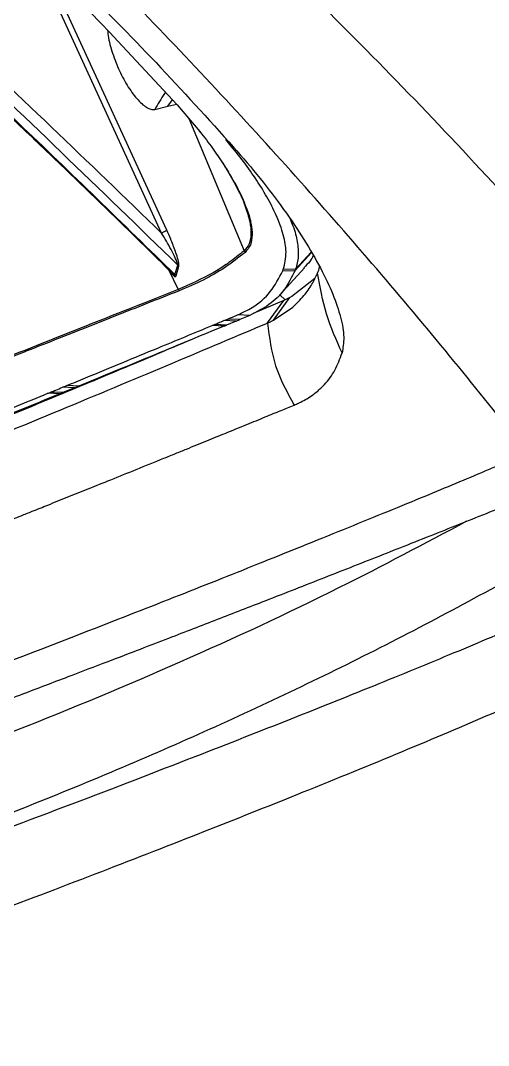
# Model space of a CAD drawing. Extents: x 400 to 501, y 484 to 634.
# Drawn here: x 487.591 to 489.598, y 575.979 to 580.376 of the extents above; entities that cross this region are included whole.
import ezdxf

# ---------------------------------------------------------------- set-up
doc = ezdxf.new("R2010")
doc.units = 0
doc.header["$MEASUREMENT"] = 0
doc.layers.add('DIM', color=3, linetype='Continuous')
doc.layers.add('GEOMETRY', color=3, linetype='Continuous', lineweight=25)

# ---------------------------------------------------------------- blocks, each defined once
blk = doc.blocks.new('2026 GRANDEE')
at = {"layer": 'GEOMETRY', "ltscale": 16}
for p, q in [((37.7711, -17.3761), (37.2291, -16.1929)), ((37.7933, -17.3641), (37.2777, -16.2406)), ((37.565, -16.5325), (37.8383, -16.8264)), ((37.7416, -16.8455), (37.7972, -16.8321)), ((37.7972, -16.8321), (37.8174, -16.804)), ((37.7972, -16.8321), (37.8358, -16.8238)), ((37.8383, -16.8264), (37.9354, -16.941)), ((37.8882, -16.8853), (38.1249, -17.4521)), ((38.3436, -17.5367), (38.4138, -17.4598)), ((38.4126, -17.4577), (38.3459, -17.5307)), ((37.8001, -17.5327), (37.8426, -17.6177)), ((37.8283, -17.5545), (37.8401, -17.5132)), ((37.8331, -17.5598), (37.845, -17.5185)), ((38.2765, -17.6427), (38.3832, -17.5259)), ((38.2907, -17.5379), (38.293, -17.5321)), ((38.2907, -17.5379), (38.3436, -17.5367)), ((38.3459, -17.5307), (38.293, -17.5321)), ((38.3436, -17.5367), (38.3459, -17.5307)), ((38.4449, -17.5353), (38.4489, -17.5205)), ((38.4282, -17.5711), (38.3299, -17.6485)), ((38.295, -17.6653), (38.1643, -17.7209)), ((38.2259, -17.7617), (38.295, -17.6653)), ((38.2512, -17.7499), (38.3208, -17.653)), ((38.3016, -17.6625), (38.2785, -17.6405)), ((38.3016, -17.6625), (38.295, -17.6653)), ((38.3299, -17.6485), (38.3016, -17.6625)), ((38.2513, -17.75), (38.3335, -17.6941)), ((38.0908, -17.7537), (38.0386, -17.7516)), ((38.0908, -17.7537), (38.0494, -17.7708)), ((38.1066, -17.7471), (38.0545, -17.745)), ((38.0908, -17.7537), (38.1066, -17.7471)), ((38.1489, -17.7295), (38.0968, -17.7275)), ((38.1489, -17.7295), (38.1066, -17.7471)), ((38.0397, -17.7749), (37.9876, -17.7728)), ((38.0494, -17.7708), (37.9973, -17.7687)), ((38.0397, -17.7749), (38.0494, -17.7708)), ((37.3349, -18.0659), (37.2835, -18.0636)), ((37.3479, -18.0605), (37.2965, -18.0582)), ((37.3349, -18.0658), (37.3479, -18.0605)), ((37.3982, -18.0399), (37.3467, -18.0376)), ((37.3982, -18.0399), (37.3479, -18.0605)), ((37.4155, -18.0328), (37.364, -18.0305)), ((37.3982, -18.0399), (37.4155, -18.0328))]:
    blk.add_line(p, q, dxfattribs=at)
for centre, radius, start, end in [((37.9356, -16.9382), 0.00286, 185.0187, 266.2444), ((38.1441, -17.4448), 0.0206, 201.0172, 224.1448), ((37.8281, -17.529), 0.0198, 31.789, 52.7453), ((37.8162, -17.5703), 0.0199, 31.9876, 52.5728), ((37.8619, -17.6097), 0.0209, 202.5324, 222.4016)]:
    blk.add_arc(centre, radius, start, end, dxfattribs=at)
for points, knots in [([(33.1112, -8.6122), (33.301, -8.8166), (33.6802, -9.2249), (34.2607, -9.8374), (34.8462, -10.4484), (35.4368, -11.0578), (36.0312, -11.6653), (36.6288, -12.2707), (37.2294, -12.8738), (37.8326, -13.4744), (38.4383, -14.0724), (39.0461, -14.6672), (39.6559, -15.2581), (40.2672, -15.8439), (40.8801, -16.4248), (41.2887, -16.8043), (41.4933, -16.9943)], [0, 0, 0, 0, 0.071643, 0.14309, 0.214489, 0.285889, 0.357236, 0.428542, 0.499851, 0.571188, 0.642541, 0.713932, 0.785365, 0.856798, 0.928296, 1, 1, 1, 1]), ([(39.7927, -17.8288), (39.5267, -17.5294), (38.9972, -16.9336), (38.1493, -16.0898), (37.2847, -15.2735), (36.3973, -14.4849), (35.4987, -13.7223), (34.5911, -12.9819), (33.6654, -12.2723), (32.7101, -11.589), (32.0461, -11.1694), (31.7122, -10.9583)], [0, 0, 0, 0, 0.113392, 0.225638, 0.337341, 0.448782, 0.560233, 0.669481, 0.778832, 0.888788, 1, 1, 1, 1]), ([(39.3403, -18.3188), (39.2421, -18.1952), (39.0437, -17.9454), (38.7328, -17.5736), (38.408, -17.1999), (38.0687, -16.8252), (37.7247, -16.4607), (37.3161, -16.0443), (36.8313, -15.573), (36.2474, -15.036), (35.7044, -14.5629), (35.2225, -14.1602), (34.82, -13.8352), (34.4245, -13.527), (34.0364, -13.2352), (33.6442, -12.9511), (33.1606, -12.6142), (32.5822, -12.2331), (31.9193, -11.8235), (31.474, -11.572), (31.2546, -11.448)], [0, 0, 0, 0, 0.044709, 0.090349, 0.13691, 0.184379, 0.232745, 0.277954, 0.348418, 0.422679, 0.500679, 0.550525, 0.598903, 0.645795, 0.691185, 0.735062, 0.781563, 0.856423, 0.929252, 1, 1, 1, 1]), ([(35.8449, -15.592), (36.172, -15.8826), (36.8263, -16.4638), (37.4562, -17.072), (37.7711, -17.3761)], [0, 0, 0, 0, 0.49994, 1, 1, 1, 1]), ([(35.7688, -15.6453), (35.831, -15.7), (35.953, -15.8074), (36.1268, -15.9622), (36.2836, -16.1029), (36.4185, -16.225), (36.5318, -16.3282), (36.6271, -16.4156), (36.7243, -16.5051), (36.84, -16.6122), (36.9869, -16.7493), (37.1617, -16.9141), (37.3639, -17.107), (37.5839, -17.3194), (37.7354, -17.4688), (37.8112, -17.5436)], [0, 0, 0, 0, 0.089078, 0.174911, 0.250456, 0.315714, 0.370686, 0.41537, 0.454822, 0.512826, 0.584891, 0.671017, 0.771205, 0.885455, 1, 1, 1, 1]), ([(35.7707, -15.6414), (36.0042, -15.8486), (36.4712, -16.2628), (37.1581, -16.8998), (37.6049, -17.3363), (37.8283, -17.5545)], [0, 0, 0, 0, 0.333307, 0.666645, 1, 1, 1, 1]), ([(37.8401, -17.5132), (37.507, -17.1895), (36.841, -16.542), (36.1469, -15.9253), (35.7999, -15.6169)], [0, 0, 0, 0, 0.500027, 1, 1, 1, 1]), ([(36.8463, -15.8276), (36.933, -15.9085), (37.0995, -16.0636), (37.3391, -16.299), (37.4897, -16.4546), (37.565, -16.5325)], [0, 0, 0, 0, 0.352419, 0.676072, 1, 1, 1, 1]), ([(37.4052, -16.2959), (37.5203, -16.4116), (37.7517, -16.6444), (37.97, -16.8859), (38.0797, -17.0073)], [0, 0, 0, 0, 0.497118, 1, 1, 1, 1]), ([(37.5396, -16.5065), (37.5399, -16.5116), (37.5411, -16.5383), (37.5571, -16.5969), (37.5853, -16.6727), (37.6228, -16.7442), (37.6648, -16.8032), (37.6999, -16.8345), (37.7255, -16.8467), (37.7363, -16.8459), (37.7416, -16.8455)], [0, 0, 0, 0, 0.0356775, 0.1877856, 0.3444509, 0.5056, 0.6694156, 0.8352838, 0.9179012, 1, 1, 1, 1]), ([(37.7876, -16.772), (37.7863, -16.7739), (37.7699, -16.7982), (37.7552, -16.8228), (37.7416, -16.8455)], [0, 0, 0, 0, 0.078756, 1, 1, 1, 1]), ([(37.8383, -16.8264), (37.8378, -16.8265), (37.8369, -16.8265), (37.8366, -16.8259), (37.8369, -16.8252), (37.8369, -16.825)], [0, 0, 0, 0, 0.439918, 0.894784, 1, 1, 1, 1]), ([(37.9354, -16.941), (37.9539, -16.9649), (37.9897, -17.0113), (38.0347, -17.0772), (38.0765, -17.145), (38.1113, -17.2094), (38.127, -17.2495), (38.1339, -17.267)], [0, 0, 0, 0, 0.201107, 0.391589, 0.570256, 0.81209, 1, 1, 1, 1]), ([(38.0504, -16.9809), (38.05, -16.9803), (38.049, -16.9791), (38.0472, -16.9771), (38.046, -16.9757), (38.0452, -16.9748)], [0, 0, 0, 0, 0.280663, 0.561327, 1, 1, 1, 1]), ([(38.293, -17.5321), (38.2991, -17.5086), (38.3096, -17.4679), (38.2961, -17.3862), (38.2676, -17.3063), (38.2249, -17.2225), (38.1754, -17.1427), (38.1171, -17.0612), (38.0727, -17.0076), (38.0504, -16.9809)], [0, 0, 0, 0, 0.218059, 0.37723, 0.536119, 0.657613, 0.779021, 0.889521, 1, 1, 1, 1]), ([(38.0797, -17.0073), (38.1184, -17.052), (38.1956, -17.1414), (38.2968, -17.2754), (38.3842, -17.4051), (38.455, -17.5277), (38.5081, -17.6403), (38.5417, -17.7402), (38.5564, -17.8264), (38.5487, -17.8691), (38.5449, -17.8905)], [0, 0, 0, 0, 0.12428, 0.248247, 0.372115, 0.496165, 0.620695, 0.746003, 0.872376, 1, 1, 1, 1]), ([(38.0089, -17.0406), (38.0244, -17.0638), (38.0591, -17.1158), (38.0987, -17.1897), (38.1237, -17.2409), (38.13, -17.2623), (38.1301, -17.2624)], [0, 0, 0, 0, 0.286552, 0.642169, 0.997986, 1, 1, 1, 1]), ([(38.1301, -17.2624), (38.1372, -17.2843), (38.1517, -17.3282), (38.1561, -17.3811), (38.149, -17.4245), (38.1329, -17.4429), (38.1249, -17.4521)], [0, 0, 0, 0, 0.248735, 0.499062, 0.749504, 1, 1, 1, 1]), ([(38.1339, -17.267), (38.1354, -17.2707), (38.1461, -17.2958), (38.1556, -17.336), (38.1611, -17.3866), (38.1543, -17.43), (38.1379, -17.4491), (38.1293, -17.4591)], [0, 0, 0, 0, 0.037942, 0.261008, 0.491124, 0.734644, 1, 1, 1, 1]), ([(38.3224, -17.3162), (38.3266, -17.3259), (38.3421, -17.3621), (38.3544, -17.4164), (38.36, -17.4802), (38.3507, -17.5134), (38.3459, -17.5307)], [0, 0, 0, 0, 0.100164, 0.374601, 0.673588, 1, 1, 1, 1]), ([(37.7933, -17.3641), (37.7929, -17.3645), (37.792, -17.3653), (37.7892, -17.3672), (37.7848, -17.3697), (37.7794, -17.3725), (37.7748, -17.3746), (37.7724, -17.3756), (37.7711, -17.3761)], [0, 0, 0, 0, 0.136704, 0.266943, 0.500002, 0.733059, 0.863297, 1, 1, 1, 1]), ([(37.8146, -17.414), (37.8131, -17.4099), (37.8068, -17.3929), (37.7991, -17.3765), (37.7933, -17.3641)], [0, 0, 0, 0, 0.242488, 1, 1, 1, 1]), ([(37.8401, -17.5132), (37.8401, -17.5123), (37.84, -17.5105), (37.8388, -17.5058), (37.8355, -17.4964), (37.8266, -17.4759), (37.806, -17.434), (37.7851, -17.3993), (37.7711, -17.3761)], [0, 0, 0, 0, 0.025396, 0.052602, 0.110525, 0.232984, 0.486334, 1, 1, 1, 1]), ([(37.845, -17.5185), (37.8451, -17.5175), (37.8456, -17.5152), (37.8453, -17.5087), (37.8427, -17.4933), (37.8332, -17.4604), (37.8218, -17.432), (37.8146, -17.414)], [0, 0, 0, 0, 0.046416, 0.104213, 0.220002, 0.505197, 1, 1, 1, 1]), ([(38.1249, -17.4521), (38.1036, -17.4695), (38.0787, -17.4899), (38.0337, -17.5208), (37.9675, -17.563), (37.8942, -17.5951), (37.8426, -17.6177)], [0, 0, 0, 0, 0.2686017, 0.3147994, 0.5170908, 1, 1, 1, 1]), ([(38.1293, -17.4591), (38.1009, -17.4816), (38.0464, -17.5246), (37.9516, -17.5791), (37.8815, -17.6089), (37.8465, -17.6238)], [0, 0, 0, 0, 0.352702, 0.676087, 1, 1, 1, 1]), ([(38.4214, -17.473), (38.417, -17.4815), (38.4068, -17.5012), (38.39, -17.5162), (38.3804, -17.5247)], [0, 0, 0, 0, 0.429381, 1, 1, 1, 1]), ([(37.807, -17.5392), (37.8117, -17.546), (37.8179, -17.5552), (37.8239, -17.5599), (37.8255, -17.5611)], [0, 0, 0, 0, 0.736142, 1, 1, 1, 1]), ([(37.8114, -17.5434), (37.8119, -17.544), (37.8156, -17.5486), (37.8194, -17.5518), (37.8226, -17.5545)], [0, 0, 0, 0, 0.129883, 1, 1, 1, 1]), ([(38.0968, -17.7275), (38.1184, -17.7172), (38.1736, -17.6911), (38.2422, -17.6308), (38.2745, -17.569), (38.2907, -17.5379)], [0, 0, 0, 0, 0.242733, 0.619617, 1, 1, 1, 1]), ([(38.3436, -17.5367), (38.3293, -17.5652), (38.3009, -17.6215), (38.2359, -17.686), (38.1777, -17.7151), (38.1489, -17.7296)], [0, 0, 0, 0, 0.341507, 0.674545, 1, 1, 1, 1]), ([(38.44, -17.548), (38.4409, -17.5457), (38.4427, -17.5415), (38.4442, -17.5372), (38.4449, -17.5353)], [0, 0, 0, 0, 0.560001, 1, 1, 1, 1]), ([(37.8226, -17.5545), (37.8234, -17.555), (37.8248, -17.556), (37.8266, -17.5566), (37.8279, -17.5563), (37.8282, -17.5551), (37.8283, -17.5545)], [0, 0, 0, 0, 0.26891, 0.521985, 0.761428, 1, 1, 1, 1]), ([(37.8255, -17.5611), (37.8263, -17.5616), (37.8282, -17.5627), (37.8305, -17.563), (37.8322, -17.5619), (37.8328, -17.5605), (37.8331, -17.5598)], [0, 0, 0, 0, 0.231938, 0.563575, 0.77914, 1, 1, 1, 1]), ([(38.3335, -17.6941), (38.35, -17.6781), (38.3812, -17.6479), (38.4161, -17.5978), (38.4324, -17.5639), (38.44, -17.548)], [0, 0, 0, 0, 0.375796, 0.709447, 1, 1, 1, 1]), ([(38.5449, -17.8905), (38.5203, -17.8352), (38.4712, -17.7246), (38.4504, -17.6069), (38.44, -17.548)], [0, 0, 0, 0, 0.500008, 1, 1, 1, 1]), ([(37.8426, -17.6177), (37.7278, -17.6633), (37.4982, -17.7545), (37.1142, -17.9072), (36.7051, -18.0692), (36.4085, -18.1837), (36.2601, -18.241)], [0, 0, 0, 0, 0.249996, 0.499995, 0.749996, 1, 1, 1, 1]), ([(37.8465, -17.6238), (37.7546, -17.66), (37.5735, -17.7315), (37.3456, -17.8218), (37.1825, -17.8864), (37.0881, -17.9237), (36.9948, -17.9606), (36.9092, -17.9943), (36.8137, -18.0319), (36.7065, -18.0741), (36.5867, -18.1209), (36.4744, -18.1647), (36.3692, -18.2054), (36.2988, -18.2325), (36.2636, -18.2461)], [0, 0, 0, 0, 0.200875, 0.396231, 0.456503, 0.516239, 0.57544, 0.630724, 0.673355, 0.748347, 0.821887, 0.882771, 0.941398, 1, 1, 1, 1]), ([(41.0638, -17.7032), (40.8376, -17.8655), (40.3854, -18.19), (39.6695, -18.6356), (38.9266, -19.0505), (38.1549, -19.4317), (37.3548, -19.779), (36.5292, -20.0951), (35.9562, -20.277), (35.6697, -20.368)], [0, 0, 0, 0, 0.142857, 0.285714, 0.428571, 0.571429, 0.714286, 0.857143, 1, 1, 1, 1]), ([(33.4068, -19.6797), (33.5284, -19.6336), (33.8934, -19.4952), (34.4747, -19.2733), (35.1363, -19.0181), (35.759, -18.7743), (36.3394, -18.5434), (36.8775, -18.325), (37.3716, -18.121), (37.8266, -17.9305), (38.0923, -17.8182), (38.225, -17.7621)], [0, 0, 0, 0, 0.059169, 0.177623, 0.296079, 0.414529, 0.53298, 0.649693, 0.766504, 0.883304, 1, 1, 1, 1]), ([(37.9973, -17.7687), (38.0031, -17.7663), (38.0169, -17.7606), (38.0306, -17.7549), (38.0386, -17.7516)], [0, 0, 0, 0, 0.414715, 1, 1, 1, 1]), ([(38.0386, -17.7516), (38.0406, -17.7508), (38.0459, -17.7486), (38.0512, -17.7464), (38.0545, -17.745)], [0, 0, 0, 0, 0.379016, 1, 1, 1, 1]), ([(38.0545, -17.745), (38.0601, -17.7427), (38.07, -17.7386), (38.0841, -17.7327), (38.0926, -17.7292), (38.0968, -17.7275)], [0, 0, 0, 0, 0.397879, 0.698939, 1, 1, 1, 1]), ([(38.225, -17.7621), (38.2252, -17.762), (38.2255, -17.7619), (38.2258, -17.7618), (38.2259, -17.7617)], [0, 0, 0, 0, 0.560074, 1, 1, 1, 1]), ([(38.225, -17.7621), (38.2331, -17.8242), (38.2491, -17.9485), (38.3094, -18.0589), (38.3395, -18.114)], [0, 0, 0, 0, 0.500002, 1, 1, 1, 1]), ([(38.2259, -17.7617), (38.2288, -17.7605), (38.2336, -17.7584), (38.2402, -17.7553), (38.2458, -17.7527), (38.2494, -17.7508), (38.2513, -17.7499)], [0, 0, 0, 0, 0.34, 0.56, 0.78, 1, 1, 1, 1]), ([(37.364, -18.0305), (37.3911, -18.0194), (37.5261, -17.9639), (37.739, -17.8759), (37.9108, -17.8046), (37.9876, -17.7728)], [0, 0, 0, 0, 0.121464, 0.607373, 1, 1, 1, 1]), ([(38.0397, -17.7749), (37.9423, -17.8153), (37.7463, -17.8966), (37.5262, -17.9872), (37.4155, -18.0328)], [0, 0, 0, 0, 0.496775, 1, 1, 1, 1]), ([(37.9876, -17.7728), (37.9892, -17.7721), (37.9925, -17.7708), (37.9957, -17.7694), (37.9973, -17.7687)], [0, 0, 0, 0, 0.5, 1, 1, 1, 1]), ([(37.917, -17.8257), (37.867, -17.8468), (37.7226, -17.9079), (37.4598, -18.0181), (37.1264, -18.1565), (36.7621, -18.306), (36.3729, -18.4636), (35.914, -18.6468), (35.3831, -18.8556), (34.7715, -19.0927), (34.1386, -19.3353), (33.6938, -19.504), (33.4732, -19.5877)], [0, 0, 0, 0, 0.046254, 0.13353, 0.223432, 0.315945, 0.410992, 0.504453, 0.630963, 0.756066, 0.879046, 1, 1, 1, 1]), ([(38.3395, -18.114), (38.3427, -18.1127), (38.3524, -18.1086), (38.3709, -18.0999), (38.3947, -18.0869), (38.4178, -18.0717), (38.4377, -18.0563), (38.4543, -18.0415), (38.4823, -18.0129), (38.517, -17.9664), (38.5356, -17.9158), (38.5449, -17.8905)], [0, 0, 0, 0, 0.030926, 0.093595, 0.184896, 0.282111, 0.356171, 0.428758, 0.499868, 0.750107, 1, 1, 1, 1]), ([(36.5604, -18.3565), (36.5914, -18.344), (36.7467, -18.2819), (36.9924, -18.1827), (37.1941, -18.1002), (37.2835, -18.0636)], [0, 0, 0, 0, 0.122208, 0.611082, 1, 1, 1, 1]), ([(37.3349, -18.0659), (37.2207, -18.1126), (36.9902, -18.2068), (36.738, -18.308), (36.6108, -18.359)], [0, 0, 0, 0, 0.495566, 1, 1, 1, 1]), ([(37.2835, -18.0636), (37.2854, -18.0628), (37.2897, -18.061), (37.2941, -18.0592), (37.2965, -18.0582)], [0, 0, 0, 0, 0.4390027, 1, 1, 1, 1]), ([(37.2965, -18.0582), (37.3034, -18.0554), (37.3202, -18.0485), (37.3369, -18.0417), (37.3467, -18.0376)], [0, 0, 0, 0, 0.407461, 1, 1, 1, 1]), ([(37.3467, -18.0376), (37.349, -18.0367), (37.3548, -18.0343), (37.3605, -18.032), (37.364, -18.0305)], [0, 0, 0, 0, 0.390615, 1, 1, 1, 1]), ([(36.1443, -18.9906), (36.2825, -18.9371), (36.5582, -18.8304), (36.8491, -18.7158), (37.038, -18.6408), (37.1136, -18.6107), (37.1727, -18.587), (37.2229, -18.567), (37.2901, -18.5401), (37.37, -18.508), (37.4602, -18.4718), (37.558, -18.4324), (37.6666, -18.3884), (37.7587, -18.3511), (37.83, -18.3222), (37.8772, -18.303), (37.9216, -18.2849), (37.964, -18.2676), (38.0043, -18.2512), (38.0618, -18.2277), (38.1327, -18.1988), (38.2125, -18.1661), (38.2802, -18.1383), (38.3209, -18.1217), (38.3395, -18.114)], [0, 0, 0, 0, 0.159638, 0.318415, 0.359826, 0.401157, 0.416576, 0.437532, 0.46746, 0.506317, 0.545815, 0.591526, 0.643402, 0.701391, 0.726608, 0.750159, 0.772861, 0.794715, 0.815726, 0.835897, 0.885812, 0.929774, 0.967826, 1, 1, 1, 1]), ([(36.596, -19.4105), (36.7465, -19.3538), (37.0474, -19.2405), (37.4633, -19.0803), (37.8522, -18.928), (38.2253, -18.7794), (38.5788, -18.6366), (38.8942, -18.5076), (39.0877, -18.427), (39.1866, -18.385), (39.2134, -18.3736), (39.2399, -18.3623), (39.2659, -18.3511), (39.2918, -18.34), (39.3167, -18.3293), (39.3327, -18.3221), (39.3403, -18.3188)], [0, 0, 0, 0, 0.125105, 0.25021, 0.375318, 0.500431, 0.64056, 0.780705, 0.904085, 0.917936, 0.931792, 0.945628, 0.959395, 0.973185, 0.98731, 1, 1, 1, 1]), ([(35.8658, -19.8417), (35.9572, -19.8081), (36.1533, -19.7359), (36.4347, -19.6315), (36.7073, -19.5297), (36.952, -19.4377), (37.1709, -19.355), (37.3653, -19.2811), (37.5329, -19.2171), (37.6762, -19.1622), (37.7979, -19.1153), (37.9081, -19.0728), (38.0121, -19.0325), (38.1146, -18.9927), (38.2259, -18.9493), (38.3454, -18.9027), (38.4723, -18.8529), (38.5975, -18.8037), (38.7212, -18.7548), (38.8461, -18.7054), (38.969, -18.6566), (39.0912, -18.6078), (39.2122, -18.5594), (39.3499, -18.504), (39.4509, -18.4629), (39.5179, -18.4355), (39.5394, -18.4267), (39.5609, -18.4179), (39.5826, -18.409), (39.6035, -18.4004), (39.6172, -18.3947), (39.6236, -18.392)], [0, 0, 0, 0, 0.05354, 0.1147878, 0.1718944, 0.2248491, 0.2736544, 0.3183134, 0.3588266, 0.3923214, 0.4223318, 0.4491763, 0.4757247, 0.5026586, 0.5299782, 0.5653083, 0.6012666, 0.6378538, 0.6750694, 0.7133401, 0.7549565, 0.7946301, 0.8371603, 0.8825495, 0.9468425, 0.955619, 0.9644476, 0.9733324, 0.9824062, 0.9917844, 1, 1, 1, 1]), ([(39.0792, -18.6126), (38.8983, -18.7088), (38.4983, -18.9216), (37.8531, -19.2206), (37.1488, -19.5148), (36.4245, -19.7843), (35.9246, -19.9422), (35.6747, -20.0211)], [0, 0, 0, 0, 0.170997, 0.378258, 0.58552, 0.792782, 1, 1, 1, 1]), ([(39.8711, -18.8065), (39.7926, -18.8428), (39.6357, -18.9155), (39.3589, -19.0368), (39.0508, -19.1674), (38.708, -19.3084), (38.331, -19.4597), (37.8951, -19.6308), (37.3931, -19.8239), (36.8168, -20.0409), (36.1977, -20.2701), (35.7483, -20.4329), (35.5234, -20.5143)], [0, 0, 0, 0, 0.093097, 0.186205, 0.279335, 0.372503, 0.465722, 0.559006, 0.669041, 0.779203, 0.889516, 1, 1, 1, 1]), ([(35.5079, -20.8614), (35.6981, -20.7924), (36.0783, -20.6545), (36.6092, -20.458), (37.1097, -20.2698), (37.5764, -20.091), (38.0094, -19.9218), (38.4321, -19.753), (38.8371, -19.587), (39.2157, -19.4263), (39.5511, -19.2787), (39.7365, -19.1916), (39.8292, -19.148)], [0, 0, 0, 0, 0.0937683, 0.1873986, 0.2809052, 0.3743062, 0.4676209, 0.560866, 0.6706904, 0.7804675, 0.8902278, 1, 1, 1, 1])]:
    blk.add_open_spline(points, degree=3, knots=knots, dxfattribs=at)

msp = doc.modelspace()

# ---------------------------------------------------------------- block references
at = {"layer": 'DIM'}
msp.add_blockref('2026 GRANDEE', (450.4248, 596.8403), dxfattribs=at)

doc.saveas('drawing.dxf')
